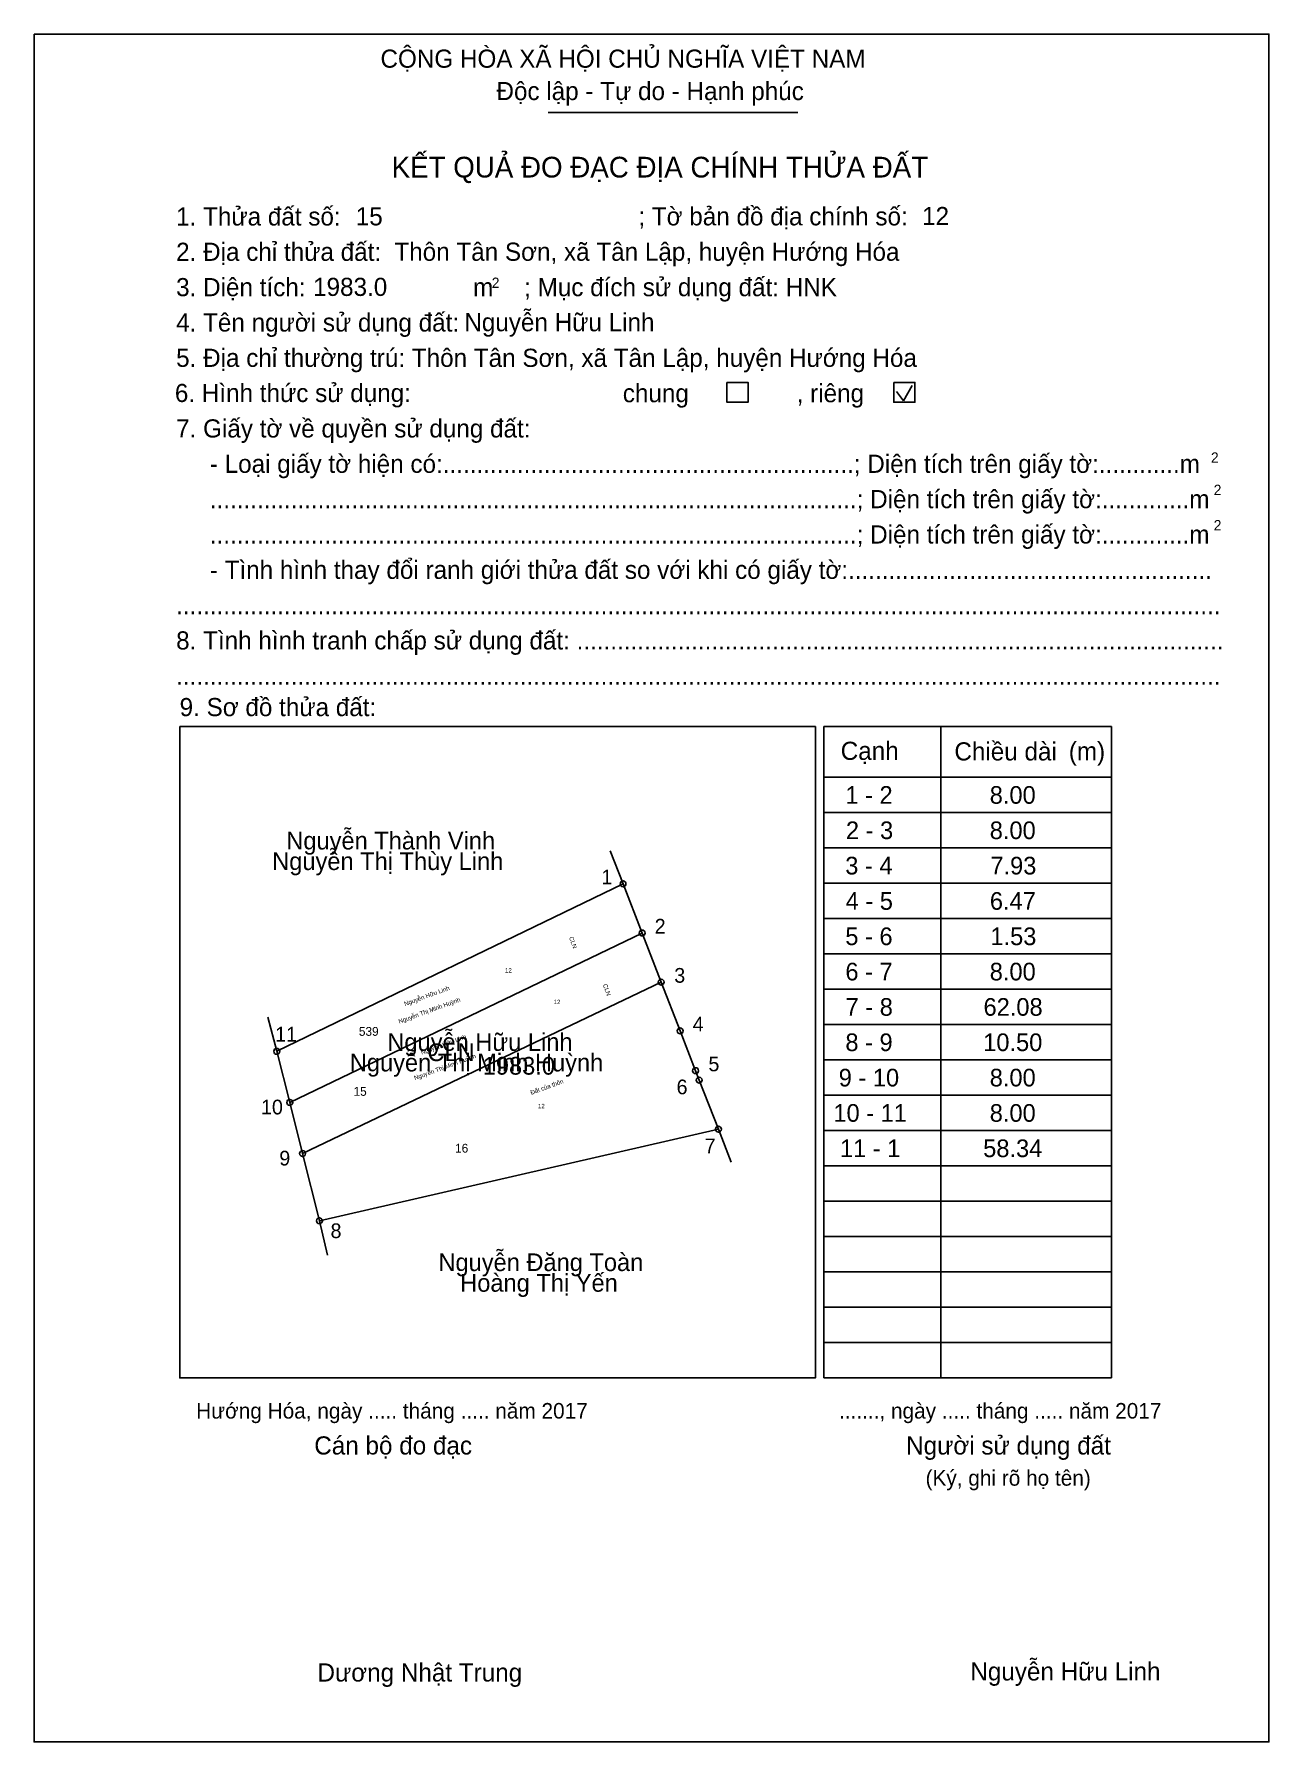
# Model space of a CAD drawing. Extents: x 548024 to 548211, y 1837683 to 1837941.
import ezdxf

# ---------------------------------------------------------------- set-up
doc = ezdxf.new("R2010")
doc.units = 0
for name, color, linetype in [('Level 1', 7, 'Continuous'), ('Level 10', 7, 'Continuous'), ('Level 11', 7, 'Continuous'), ('Level 13', 7, 'Continuous'), ('Level 15', 7, 'Continuous'), ('Level 18', 7, 'Continuous'), ('Level 19', 7, 'Continuous'), ('Level 2', 7, 'Continuous'), ('Level 21', 7, 'Continuous'), ('Level 27', 7, 'Continuous'), ('Level 36', 7, 'Continuous'), ('Level 48', 7, 'Continuous'), ('Level 50', 7, 'Continuous'), ('Level 52', 7, 'Continuous'), ('Level 6', 7, 'Continuous'), ('Level 9', 7, 'Continuous')]:
    doc.layers.add(name, color=color, linetype=linetype)

msp = doc.modelspace()

# ---------------------------------------------------------------- linework, layer by layer
at = {"layer": 'Level 1'}
for p, q in [((548024.01, 1837941.49), (548024.01, 1837941.49)), ((548101.98, 1837929.61), (548139.85, 1837929.61)), ((548154.79, 1837887.28), (548155.86, 1837885.9)), ((548155.86, 1837885.9), (548157.16, 1837888.22)), ((548046.08, 1837836.47), (548046.08, 1837836.47)), ((548187.38, 1837836.5), (548143.76, 1837836.5)), ((548143.76, 1837836.5), (548143.76, 1837737.69)), ((548161.49, 1837836.5), (548161.49, 1837737.69)), ((548187.38, 1837737.69), (548187.38, 1837836.5)), ((548143.76, 1837828.79), (548173.74, 1837828.79)), ((548173.74, 1837828.79), (548187.38, 1837828.79)), ((548143.76, 1837823.43), (548173.74, 1837823.43)), ((548173.74, 1837823.43), (548187.38, 1837823.43)), ((548143.76, 1837818.07), (548173.74, 1837818.07)), ((548173.74, 1837818.07), (548187.38, 1837818.07)), ((548143.76, 1837812.71), (548173.74, 1837812.71)), ((548173.74, 1837812.71), (548187.38, 1837812.71)), ((548143.76, 1837807.35), (548173.74, 1837807.35)), ((548173.74, 1837807.35), (548187.38, 1837807.35)), ((548143.76, 1837801.99), (548173.74, 1837801.99)), ((548173.74, 1837801.99), (548187.38, 1837801.99)), ((548143.76, 1837796.64), (548173.74, 1837796.64)), ((548173.74, 1837796.64), (548187.38, 1837796.64)), ((548143.76, 1837791.28), (548173.74, 1837791.28)), ((548173.74, 1837791.28), (548187.38, 1837791.28)), ((548143.76, 1837785.92), (548173.74, 1837785.92)), ((548173.74, 1837785.92), (548187.38, 1837785.92)), ((548143.76, 1837780.56), (548173.74, 1837780.56)), ((548173.74, 1837780.56), (548187.38, 1837780.56)), ((548143.76, 1837775.2), (548173.74, 1837775.2)), ((548173.74, 1837775.2), (548187.38, 1837775.2)), ((548143.76, 1837769.84), (548173.74, 1837769.84)), ((548173.74, 1837769.84), (548187.38, 1837769.84)), ((548143.76, 1837764.49), (548173.74, 1837764.49)), ((548173.74, 1837764.49), (548187.38, 1837764.49)), ((548143.76, 1837759.13), (548173.74, 1837759.13)), ((548173.74, 1837759.13), (548187.38, 1837759.13)), ((548143.76, 1837753.77), (548173.74, 1837753.77)), ((548173.74, 1837753.77), (548187.38, 1837753.77)), ((548143.76, 1837748.41), (548173.74, 1837748.41)), ((548173.74, 1837748.41), (548187.38, 1837748.41)), ((548143.76, 1837743.05), (548173.74, 1837743.05)), ((548173.74, 1837743.05), (548187.38, 1837743.05)), ((548142.5, 1837737.69), (548142.5, 1837737.69)), ((548143.76, 1837737.69), (548187.38, 1837737.69)), ((548187.38, 1837737.69), (548187.38, 1837738.66)), ((548211.26, 1837682.5), (548211.26, 1837682.5))]:
    msp.add_line(p, q, dxfattribs=at)
msp.add_lwpolyline([(548046.08, 1837836.47), (548142.5, 1837836.47), (548142.5, 1837737.69), (548046.08, 1837737.69)], close=True, dxfattribs=at)
at = {"layer": 'Level 10'}
msp.add_lwpolyline([(548060.8, 1837787.23), (548113.32, 1837812.63), (548116.22, 1837805.17), (548119.11, 1837797.72), (548121.98, 1837790.32), (548124.32, 1837784.29), (548124.87, 1837782.86), (548127.78, 1837775.41), (548067.27, 1837761.53), (548064.72, 1837771.72), (548062.77, 1837779.48)], close=True, dxfattribs=at)
at = {"layer": 'Level 11'}
for centre in [(548113.32, 1837812.63), (548116.22, 1837805.17), (548119.11, 1837797.72), (548121.98, 1837790.32), (548060.8, 1837787.23), (548060.8, 1837787.23), (548124.32, 1837784.29), (548124.87, 1837782.86), (548062.77, 1837779.48), (548127.78, 1837775.41), (548064.72, 1837771.72), (548067.27, 1837761.53)]:
    msp.add_circle(centre, 0.447, dxfattribs=at)
at = {"layer": 'Level 2'}
msp.add_lwpolyline([(548024.01, 1837941.49), (548211.26, 1837941.49), (548211.26, 1837682.5), (548024.01, 1837682.5)], close=True, dxfattribs=at)
at = {"layer": 'Level 27'}
for p, q in [((548113.32, 1837812.63), (548111.38, 1837817.62)), ((548060.8, 1837787.23), (548059.47, 1837792.42)), ((548127.78, 1837775.41), (548129.72, 1837770.42)), ((548067.27, 1837761.53), (548068.49, 1837756.31))]:
    msp.add_line(p, q, dxfattribs=at)
at = {"layer": 'Level 50'}
for points in [[(548129.08, 1837888.67), (548132.29, 1837888.67), (548132.29, 1837885.67), (548129.08, 1837885.67)], [(548154.38, 1837888.67), (548157.59, 1837888.67), (548157.59, 1837885.67), (548154.38, 1837885.67)]]:
    msp.add_lwpolyline(points, close=True, dxfattribs=at)
at = {"layer": 'Level 9'}
for p, q in [((548062.77, 1837779.48), (548116.22, 1837805.17)), ((548119.11, 1837797.72), (548064.72, 1837771.72))]:
    msp.add_line(p, q, dxfattribs=at)

# ---------------------------------------------------------------- texts
at = {"layer": 'Level 1'}
for s, height, p in [('CỘNG HÒA XÃ HỘI CHỦ NGHĨA VIỆT NAM', 2.7505, (548076.53, 1837936.4)), ('Độc lập - Tự do - Hạnh phúc', 2.7505, (548094.12, 1837931.49)), ('KẾT QUẢ ĐO ĐẠC ĐỊA CHÍNH THỬA ĐẤT', 3.1438, (548078.22, 1837919.75)), ('1. Thửa đất số:', 2.7505, (548045.54, 1837912.47)), ('; Tờ bản đồ địa chính số:', 2.7505, (548115.64, 1837912.49)), ('2. Địa chỉ thửa đất:', 2.7505, (548045.54, 1837907.11)), ('3. Diện tích:', 2.7505, (548045.54, 1837901.75)), ('m', 2.75, (548090.57, 1837901.75)), ('2', 1.57, (548093.41, 1837903)), ('; Mục đích sử dụng đất: HNK', 2.7506, (548098.32, 1837901.75)), ('4. Tên người sử dụng đất:', 2.7505, (548045.54, 1837896.39)), ('5. Địa chỉ thường trú: Thôn Tân Sơn, xã Tân Lập, huyện Hướng Hóa', 2.7506, (548045.54, 1837891.03)), ('chung                , riêng', 2.7505, (548113.28, 1837885.67)), ('7. Giấy tờ về quyền sử dụng đất:', 2.7505, (548045.54, 1837880.32)), ('     - Loại giấy tờ hiện có:.............................................................; Diện tích trên giấy tờ:............m', 2.75049, (548045.54, 1837874.96)), ('2', 1.57, (548202.48, 1837876.49)), ('     ................................................................................................; Diện tích trên giấy tờ:.............m', 2.75049, (548045.54, 1837869.6)), ('2', 1.57, (548202.9, 1837871.59)), ('     ................................................................................................; Diện tích trên giấy tờ:.............m', 2.75049, (548045.54, 1837864.24)), ('2', 1.57, (548202.9, 1837866.23)), ('     - Tình hình thay đổi ranh giới thửa đất so với khi có giấy tờ:......................................................', 2.75049, (548045.54, 1837858.88)), ('...........................................................................................................................................................', 2.75049, (548045.54, 1837853.52)), ('8. Tình hình tranh chấp sử dụng đất: ................................................................................................', 2.75049, (548045.54, 1837848.17)), ('...........................................................................................................................................................', 2.75049, (548045.54, 1837842.81)), ('9. Sơ đồ thửa đất:', 2.7505, (548046.07, 1837838.06)), ('Cạnh', 2.75, (548146.33, 1837831.43)), ('Chiều dài', 2.75, (548163.57, 1837831.34)), ('(m)', 2.75, (548180.92, 1837831.37)), ('Hướng Hóa, ngày ..... tháng ..... năm 2017', 2.3577, (548048.58, 1837731.53)), ('......., ngày ..... tháng ..... năm 2017', 2.3577, (548146.07, 1837731.53)), ('Cán bộ đo đạc', 2.7506, (548066.49, 1837726.08)), ('Người sử dụng đất', 2.7505, (548156.25, 1837726.08)), ('(Ký, ghi rõ họ tên)', 2.3577, (548159.2, 1837721.35)), ('Dương Nhật Trung', 2.7506, (548066.98, 1837691.65))]:
    msp.add_text(s, height=height, dxfattribs=at).set_placement(p)
at = {"layer": 'Level 13'}
for s, p in [('Nguyễn Hữu Linh', (548080.27, 1837794.08)), ('Nguyễn Hữu Linh', (548082.81, 1837786.7)), ('Đất của thôn', (548099.42, 1837780.63))]:
    msp.add_text(s, height=0.6697, rotation=20, dxfattribs=at).set_placement(p)
for s, height, p in [('Nguyễn Hữu Linh', 2.6792, (548077.57, 1837787.3)), ('CLN', 2.679, (548083.65, 1837785.74)), ('Nguyễn Thị Minh Huỳnh', 2.6792, (548071.88, 1837784.18)), ('1983.0', 2.679, (548092.04, 1837783.69))]:
    msp.add_text(s, height=height, dxfattribs=at).set_placement(p)
at = {"layer": 'Level 15'}
for p in [(548079.4, 1837791.41), (548081.76, 1837782.85)]:
    msp.add_text('Nguyễn Thị Minh Huỳnh', height=0.6697, rotation=20, dxfattribs=at).set_placement(p)
at = {"layer": 'Level 18'}
for p in [(548095.42, 1837799.17), (548102.8, 1837794.38), (548100.42, 1837778.59)]:
    msp.add_text('12', height=0.67, dxfattribs=at).set_placement(p)
at = {"layer": 'Level 19'}
for p in [(548105.12, 1837804.49), (548110.25, 1837797.32)]:
    msp.add_text('CLN', height=0.67, rotation=290, dxfattribs=at).set_placement(p)
at = {"layer": 'Level 21'}
for s, p in [('539', (548073.26, 1837789.58)), ('15', (548072.45, 1837780.48)), ('16', (548087.85, 1837771.86))]:
    msp.add_text(s, height=1.34, dxfattribs=at).set_placement(p)
at = {"layer": 'Level 36'}
for s, p in [('Nguyễn Thành Vinh', (548062.25, 1837817.84)), ('Nguyễn Thị Thùy Linh', (548060.11, 1837814.72)), ('Nguyễn Đăng Toàn', (548085.32, 1837753.9)), ('Hoàng Thị Yến', (548088.62, 1837750.77))]:
    msp.add_text(s, height=2.6792, dxfattribs=at).set_placement(p)
at = {"layer": 'Level 48'}
msp.add_text('6. Hình thức sử dụng:', height=2.7506, dxfattribs=at).set_placement((548045.35, 1837885.7))
at = {"layer": 'Level 52'}
for s, p in [('1 - 2', (548147.04, 1837824.77)), ('8.00', (548168.93, 1837824.77)), ('2 - 3', (548147.12, 1837819.41)), ('8.00', (548168.93, 1837819.41)), ('3 - 4', (548147.02, 1837814.05)), ('7.93', (548169.03, 1837814.05)), ('4 - 5', (548147.08, 1837808.69)), ('6.47', (548168.95, 1837808.69)), ('5 - 6', (548147.03, 1837803.33)), ('1.53', (548169.03, 1837803.33)), ('6 - 7', (548147.04, 1837797.98)), ('8.00', (548168.93, 1837797.98)), ('7 - 8', (548147.07, 1837792.62)), ('62.08', (548167.99, 1837792.62)), ('8 - 9', (548147.04, 1837787.26)), ('10.50', (548167.94, 1837787.26)), ('9 - 10', (548146.03, 1837781.9)), ('8.00', (548168.93, 1837781.9)), ('10 - 11', (548145.22, 1837776.54)), ('8.00', (548168.93, 1837776.54)), ('11 - 1', (548146.21, 1837771.18)), ('58.34', (548167.94, 1837771.18))]:
    msp.add_text(s, height=2.679, dxfattribs=at).set_placement(p)
at = {"layer": 'Level 6'}
for s, height, p in [('15', 2.751, (548072.78, 1837912.49)), ('12', 2.751, (548158.67, 1837912.53)), ('Thôn Tân Sơn, xã Tân Lập, huyện Hướng Hóa', 2.7506, (548078.64, 1837907.12)), ('1983.0', 2.751, (548066.31, 1837901.79)), ('Nguyễn Hữu Linh', 2.7506, (548089.25, 1837896.43)), ('Nguyễn Hữu Linh', 2.7506, (548165.99, 1837691.81))]:
    msp.add_text(s, height=height, dxfattribs=at).set_placement(p)
at = {"layer": 'Level 9'}
for s, height, p in [('1', 2.23, (548110.04, 1837812.56)), ('2', 2.23, (548118.12, 1837805.09)), ('3', 2.23, (548121.09, 1837797.63)), ('11', 2.233, (548060.56, 1837788.71)), ('4', 2.23, (548123.88, 1837790.24)), ('5', 2.23, (548126.27, 1837784.2)), ('6', 2.23, (548121.44, 1837780.71)), ('10', 2.233, (548058.41, 1837777.66)), ('7', 2.23, (548125.69, 1837771.77)), ('9', 2.23, (548061.19, 1837769.91)), ('8', 2.23, (548068.96, 1837758.9))]:
    msp.add_text(s, height=height, dxfattribs=at).set_placement(p)

doc.saveas('drawing.dxf')
